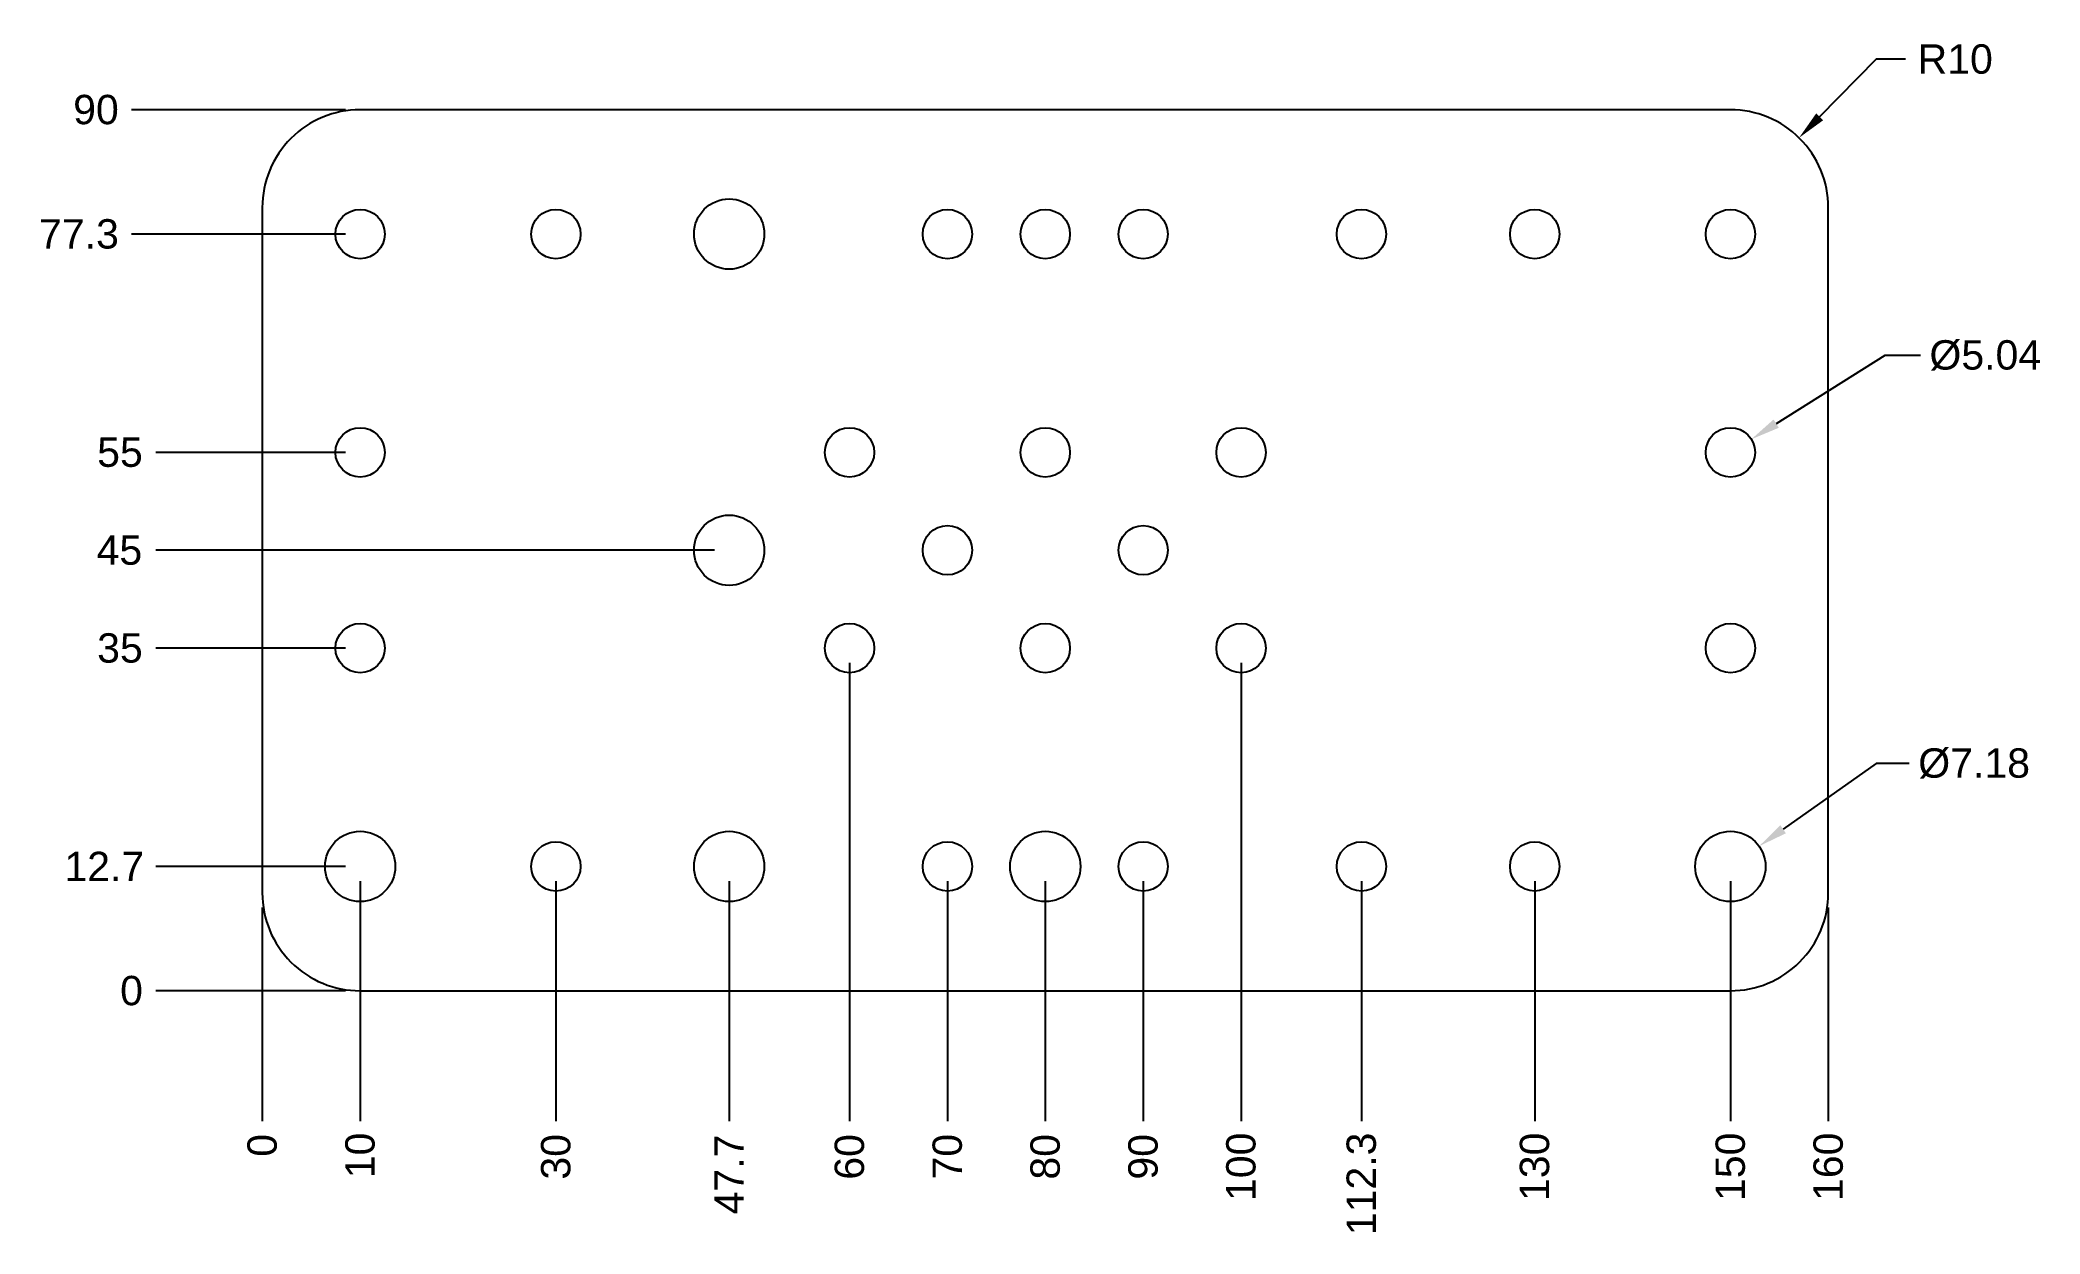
# Model space of a CAD drawing. Header units: millimetres. Extents: x -23 to 182, y -25 to 97.
import ezdxf

# ---------------------------------------------------------------- set-up
doc = ezdxf.new("R2010")
doc.units = ezdxf.units.MM
doc.layers.add('Dimensions', color=7, linetype='Continuous')
doc.layers.add('Parts', color=7, linetype='Continuous')
doc.styles.get("Standard").update_dxf_attribs({"font": 'arial.ttf'})
doc.dimstyles.new('Copy of Standard', dxfattribs={"dimtxt": 3, "dimasz": 3, "dimexe": 3, "dimexo": 1.5, "dimgap": 1.5, "dimtad": 0, "dimtoh": 1, "dimdsep": 46, "dimtxsty": 'Standard', "dimcen": 0, "dimadec": 0, "dimazin": 2, "dimtfac": 1, "dimtofl": 0, "dimtmove": 0, "dimatfit": 3, "dimfxl": 1, "dimtolj": 1, "dimtzin": 0, "dimarcsym": 0})

# ---------------------------------------------------------------- blocks, each defined once
blk = doc.blocks.new('*D1')
at = {"layer": 'Defpoints', "color": 0}
for p in [(0, 10), (0, 0), (0, -13.32)]:
    blk.add_point(p, dxfattribs=at)
at = {"layer": 'Dimensions', "color": 0, "lineweight": -2}
blk.add_line((0, 8.5), (0, -13.32), dxfattribs=at)
at = {"layer": 'Dimensions', "color": 0, "insert": (0, -15.79), "char_height": 3, "attachment_point": 5, "rotation": 90}
blk.add_mtext('\\A1;0', dxfattribs=at)
blk = doc.blocks.new('*D2')
at = {"layer": 'Defpoints', "color": 0}
for p in [(10, 12.7), (0, 0), (10, -13.32)]:
    blk.add_point(p, dxfattribs=at)
at = {"layer": 'Dimensions', "color": 0, "lineweight": -2}
blk.add_line((10, 11.2), (10, -13.32), dxfattribs=at)
at = {"layer": 'Dimensions', "color": 0, "insert": (10, -16.82), "char_height": 3, "attachment_point": 5, "rotation": 90}
blk.add_mtext('\\A1;10', dxfattribs=at)
blk = doc.blocks.new('*D3')
at = {"layer": 'Defpoints', "color": 0}
for p in [(30, 12.7), (0, 0), (30, -13.32)]:
    blk.add_point(p, dxfattribs=at)
at = {"layer": 'Dimensions', "color": 0, "lineweight": -2}
blk.add_line((30, 11.2), (30, -13.32), dxfattribs=at)
at = {"layer": 'Dimensions', "color": 0, "insert": (30, -16.96), "char_height": 3, "attachment_point": 5, "rotation": 90}
blk.add_mtext('\\A1;30', dxfattribs=at)
blk = doc.blocks.new('*D4')
at = {"layer": 'Defpoints', "color": 0}
for p in [(47.7, 12.7), (0, 0), (47.7, -13.32)]:
    blk.add_point(p, dxfattribs=at)
at = {"layer": 'Dimensions', "color": 0, "lineweight": -2}
blk.add_line((47.7, 11.2), (47.7, -13.32), dxfattribs=at)
at = {"layer": 'Dimensions', "color": 0, "insert": (47.7, -18.77), "char_height": 3, "attachment_point": 5, "rotation": 90}
blk.add_mtext('\\A1;47.7', dxfattribs=at)
blk = doc.blocks.new('*D5')
at = {"layer": 'Defpoints', "color": 0}
for p in [(60, 35), (0, 0), (60, -13.32)]:
    blk.add_point(p, dxfattribs=at)
at = {"layer": 'Dimensions', "color": 0, "lineweight": -2}
blk.add_line((60, 33.5), (60, -13.32), dxfattribs=at)
at = {"layer": 'Dimensions', "color": 0, "insert": (60, -16.97), "char_height": 3, "attachment_point": 5, "rotation": 90}
blk.add_mtext('\\A1;60', dxfattribs=at)
blk = doc.blocks.new('*D6')
at = {"layer": 'Defpoints', "color": 0}
for p in [(70, 12.7), (0, 0), (70, -13.32)]:
    blk.add_point(p, dxfattribs=at)
at = {"layer": 'Dimensions', "color": 0, "lineweight": -2}
blk.add_line((70, 11.2), (70, -13.32), dxfattribs=at)
at = {"layer": 'Dimensions', "color": 0, "insert": (70, -16.95), "char_height": 3, "attachment_point": 5, "rotation": 90}
blk.add_mtext('\\A1;70', dxfattribs=at)
blk = doc.blocks.new('*D7')
at = {"layer": 'Defpoints', "color": 0}
for p in [(80, 12.7), (0, 0), (80, -13.32)]:
    blk.add_point(p, dxfattribs=at)
at = {"layer": 'Dimensions', "color": 0, "lineweight": -2}
blk.add_line((80, 11.2), (80, -13.32), dxfattribs=at)
at = {"layer": 'Dimensions', "color": 0, "insert": (80, -16.96), "char_height": 3, "attachment_point": 5, "rotation": 90}
blk.add_mtext('\\A1;80', dxfattribs=at)
blk = doc.blocks.new('*D8')
at = {"layer": 'Defpoints', "color": 0}
for p in [(90, 12.7), (0, 0), (90, -13.32)]:
    blk.add_point(p, dxfattribs=at)
at = {"layer": 'Dimensions', "color": 0, "lineweight": -2}
blk.add_line((90, 11.2), (90, -13.32), dxfattribs=at)
at = {"layer": 'Dimensions', "color": 0, "insert": (90, -16.96), "char_height": 3, "attachment_point": 5, "rotation": 90}
blk.add_mtext('\\A1;90', dxfattribs=at)
blk = doc.blocks.new('*D9')
at = {"layer": 'Defpoints', "color": 0}
for p in [(112.3, 12.7), (0, 0), (112.3, -13.32)]:
    blk.add_point(p, dxfattribs=at)
at = {"layer": 'Dimensions', "color": 0, "lineweight": -2}
blk.add_line((112.3, 11.2), (112.3, -13.32), dxfattribs=at)
at = {"layer": 'Dimensions', "color": 0, "insert": (112.3, -19.73), "char_height": 3, "attachment_point": 5, "rotation": 90}
blk.add_mtext('\\A1;112.3', dxfattribs=at)
blk = doc.blocks.new('*D10')
at = {"layer": 'Defpoints', "color": 0}
for p in [(130, 12.7), (0, 0), (130, -13.32)]:
    blk.add_point(p, dxfattribs=at)
at = {"layer": 'Dimensions', "color": 0, "lineweight": -2}
blk.add_line((130, 11.2), (130, -13.32), dxfattribs=at)
at = {"layer": 'Dimensions', "color": 0, "insert": (130, -17.98), "char_height": 3, "attachment_point": 5, "rotation": 90}
blk.add_mtext('\\A1;130', dxfattribs=at)
blk = doc.blocks.new('*D11')
at = {"layer": 'Defpoints', "color": 0}
for p in [(150, 12.7), (0, 0), (150, -13.32)]:
    blk.add_point(p, dxfattribs=at)
at = {"layer": 'Dimensions', "color": 0, "lineweight": -2}
blk.add_line((150, 11.2), (150, -13.32), dxfattribs=at)
at = {"layer": 'Dimensions', "color": 0, "insert": (150, -17.98), "char_height": 3, "attachment_point": 5, "rotation": 90}
blk.add_mtext('\\A1;150', dxfattribs=at)
blk = doc.blocks.new('*D12')
at = {"layer": 'Defpoints', "color": 0}
for p in [(100, 35), (0, 0), (100, -13.32)]:
    blk.add_point(p, dxfattribs=at)
at = {"layer": 'Dimensions', "color": 0, "lineweight": -2}
blk.add_line((100, 33.5), (100, -13.32), dxfattribs=at)
at = {"layer": 'Dimensions', "color": 0, "insert": (100, -17.98), "char_height": 3, "attachment_point": 5, "rotation": 90}
blk.add_mtext('\\A1;100', dxfattribs=at)
blk = doc.blocks.new('*D13')
at = {"layer": 'Defpoints', "color": 0}
for p in [(160, 10), (0, 0), (160, -13.32)]:
    blk.add_point(p, dxfattribs=at)
at = {"layer": 'Dimensions', "color": 0, "lineweight": -2}
blk.add_line((160, 8.5), (160, -13.32), dxfattribs=at)
at = {"layer": 'Dimensions', "color": 0, "insert": (160, -17.98), "char_height": 3, "attachment_point": 5, "rotation": 90}
blk.add_mtext('\\A1;160', dxfattribs=at)
blk = doc.blocks.new('*D14')
at = {"layer": 'Defpoints', "color": 0}
for p in [(-13.35, 90), (10, 90), (0, 0)]:
    blk.add_point(p, dxfattribs=at)
at = {"layer": 'Dimensions', "color": 0, "lineweight": -2}
blk.add_line((8.5, 90), (-13.35, 90), dxfattribs=at)
at = {"layer": 'Dimensions', "color": 0, "insert": (-16.99, 90), "char_height": 3, "attachment_point": 5}
blk.add_mtext('\\A1;90', dxfattribs=at)
blk = doc.blocks.new('*D15')
at = {"layer": 'Defpoints', "color": 0}
for p in [(-13.35, 77.3), (10, 77.3), (0, 0)]:
    blk.add_point(p, dxfattribs=at)
at = {"layer": 'Dimensions', "color": 0, "lineweight": -2}
blk.add_line((8.5, 77.3), (-13.35, 77.3), dxfattribs=at)
at = {"layer": 'Dimensions', "color": 0, "insert": (-18.73, 77.3), "char_height": 3, "attachment_point": 5}
blk.add_mtext('\\A1;77.3', dxfattribs=at)
blk = doc.blocks.new('*D16')
at = {"layer": 'Defpoints', "color": 0}
for p in [(-10.89, 55), (10, 55), (0, 0)]:
    blk.add_point(p, dxfattribs=at)
at = {"layer": 'Dimensions', "color": 0, "lineweight": -2}
blk.add_line((8.5, 55), (-10.89, 55), dxfattribs=at)
at = {"layer": 'Dimensions', "color": 0, "insert": (-14.54, 55), "char_height": 3, "attachment_point": 5}
blk.add_mtext('\\A1;55', dxfattribs=at)
blk = doc.blocks.new('*D17')
at = {"layer": 'Defpoints', "color": 0}
for p in [(-10.89, 45), (47.7, 45), (0, 0)]:
    blk.add_point(p, dxfattribs=at)
at = {"layer": 'Dimensions', "color": 0, "lineweight": -2}
blk.add_line((46.2, 45), (-10.89, 45), dxfattribs=at)
at = {"layer": 'Dimensions', "color": 0, "insert": (-14.6, 45), "char_height": 3, "attachment_point": 5}
blk.add_mtext('\\A1;45', dxfattribs=at)
blk = doc.blocks.new('*D18')
at = {"layer": 'Defpoints', "color": 0}
for p in [(-10.89, 35), (10, 35), (0, 0)]:
    blk.add_point(p, dxfattribs=at)
at = {"layer": 'Dimensions', "color": 0, "lineweight": -2}
blk.add_line((8.5, 35), (-10.89, 35), dxfattribs=at)
at = {"layer": 'Dimensions', "color": 0, "insert": (-14.54, 35), "char_height": 3, "attachment_point": 5}
blk.add_mtext('\\A1;35', dxfattribs=at)
blk = doc.blocks.new('*D19')
at = {"layer": 'Defpoints', "color": 0}
for p in [(-10.89, 12.7), (10, 12.7), (0, 0)]:
    blk.add_point(p, dxfattribs=at)
at = {"layer": 'Dimensions', "color": 0, "lineweight": -2}
blk.add_line((8.5, 12.7), (-10.89, 12.7), dxfattribs=at)
at = {"layer": 'Dimensions', "color": 0, "insert": (-16.14, 12.7), "char_height": 3, "attachment_point": 5}
blk.add_mtext('\\A1;12.7', dxfattribs=at)
blk = doc.blocks.new('*D20')
at = {"layer": 'Defpoints', "color": 0}
for p in [(-10.89, 0), (0, 0), (10, 0)]:
    blk.add_point(p, dxfattribs=at)
at = {"layer": 'Dimensions', "color": 0, "lineweight": -2}
blk.add_line((8.5, 0), (-10.89, 0), dxfattribs=at)
at = {"layer": 'Dimensions', "color": 0, "insert": (-13.36, 0), "char_height": 3, "attachment_point": 5}
blk.add_mtext('\\A1;0', dxfattribs=at)
blk = doc.blocks.new('*D21')
at = {"layer": 'Defpoints', "color": 0}
for p in [(157.01, 87.13), (150, 80)]:
    blk.add_point(p, dxfattribs=at)
at = {"layer": 'Dimensions', "color": 0, "lineweight": -2}
for p, q in [((164.9, 95.16), (159.11, 89.27)), ((167.9, 95.16), (164.9, 95.16))]:
    blk.add_line(p, q, dxfattribs=at)
at = {"layer": 'Dimensions', "color": 0}
blk.add_solid([(158.76, 89.62), (159.47, 88.92), (157.01, 87.13)], dxfattribs=at)
at = {"layer": 'Dimensions', "color": 0, "insert": (172.97, 95.16), "char_height": 3, "attachment_point": 5}
blk.add_mtext('\\A1;R10', dxfattribs=at)
blk = doc.blocks.new('*D22')
at = {"layer": 'Defpoints', "color": 0}
for p in [(152.14, 56.34), (147.86, 53.66)]:
    blk.add_point(p, dxfattribs=at)
at = {"layer": 'Dimensions', "color": 0, "lineweight": -2}
for p, q in [((165.79, 64.9), (154.68, 57.93)), ((169.42, 64.9), (165.79, 64.9))]:
    blk.add_line(p, q, dxfattribs=at)
at = {"layer": 'Dimensions', "color": 0}
blk.add_solid([(154.41, 58.36), (154.94, 57.51), (152.14, 56.34)], dxfattribs=at)
at = {"layer": 'Dimensions', "color": 0, "insert": (176.04, 64.9), "char_height": 3, "attachment_point": 5}
blk.add_mtext('\\A1;%%c5.04', dxfattribs=at)
blk = doc.blocks.new('*D23')
at = {"layer": 'Defpoints', "color": 0}
for p in [(152.93, 14.77), (147.07, 10.63)]:
    blk.add_point(p, dxfattribs=at)
at = {"layer": 'Dimensions', "color": 0, "lineweight": -2}
for p, q in [((164.9, 23.21), (155.38, 16.5)), ((168.27, 23.21), (164.9, 23.21))]:
    blk.add_line(p, q, dxfattribs=at)
at = {"layer": 'Dimensions', "color": 0}
blk.add_solid([(155.1, 16.91), (155.67, 16.09), (152.93, 14.77)], dxfattribs=at)
at = {"layer": 'Dimensions', "color": 0, "insert": (174.9, 23.21), "char_height": 3, "attachment_point": 5}
blk.add_mtext('\\A1;%%c7.18', dxfattribs=at)

msp = doc.modelspace()

# ---------------------------------------------------------------- linework, layer by layer
at = {"layer": 'Parts'}
msp.add_lwpolyline([(150, 90), (10, 90, 0.4142136), (0, 80), (0, 10, 0.4142136), (10, 0), (150, 0, 0.4142136), (160, 10), (160, 80, 0.4142136)], format="xyb", close=True, dxfattribs=at)
for centre, radius in [((10, 77.3), 2.52), ((30, 77.3), 2.52), ((47.7, 77.3), 3.59), ((70, 77.3), 2.52), ((80, 77.3), 2.52), ((90, 77.3), 2.52), ((112.3, 77.3), 2.52), ((130, 77.3), 2.52), ((150, 77.3), 2.52), ((10, 55), 2.52), ((60, 55), 2.52), ((80, 55), 2.52), ((100, 55), 2.52), ((150, 55), 2.52), ((47.7, 45), 3.59), ((70, 45), 2.52), ((90, 45), 2.52), ((10, 35), 2.52), ((60, 35), 2.52), ((80, 35), 2.52), ((100, 35), 2.52), ((150, 35), 2.52), ((10, 12.7), 3.59), ((30, 12.7), 2.52), ((47.7, 12.7), 3.59), ((70, 12.7), 2.52), ((80, 12.7), 3.59), ((90, 12.7), 2.52), ((112.3, 12.7), 2.52), ((130, 12.7), 2.52), ((150, 12.7), 3.59)]:
    msp.add_circle(centre, radius, dxfattribs=at)

# ---------------------------------------------------------------- dimensions: what is measured, and where the dimension line sits
at = {"layer": 'Dimensions'}
dim = msp.add_radius_dim(center=(150, 80), mpoint=(157.01, 87.131), dimstyle='Copy of Standard', dxfattribs=at)
dim.commit()
dim.dimension.update_dxf_attribs({"geometry": '*D21', "text_midpoint": (172.972, 95.155), "dimtype": 132})
for feature_location, offset, dtype, picture, middle in [((10, 90), (-23.353, 0), 0, '*D14', (-16.994, 90)), ((10, 77.3), (-23.353, 0), 0, '*D15', (-18.734, 77.3)), ((10, 55), (-20.887, 0), 0, '*D16', (-14.544, 55)), ((47.7, 45), (-58.587, 0), 0, '*D17', (-14.604, 45)), ((10, 35), (-20.887, 0), 0, '*D18', (-14.542, 35)), ((60, 35), (0, -48.318), 1, '*D5', (60, -16.967)), ((100, 35), (0, -48.318), 1, '*D12', (100, -17.981)), ((10, 12.7), (-20.887, 0), 0, '*D19', (-16.137, 12.7)), ((10, 12.7), (0, -26.018), 1, '*D2', (10, -16.817)), ((30, 12.7), (0, -26.018), 1, '*D3', (30, -16.957)), ((47.7, 12.7), (0, -26.018), 1, '*D4', (47.7, -18.769)), ((70, 12.7), (0, -26.018), 1, '*D6', (70, -16.946)), ((80, 12.7), (0, -26.018), 1, '*D7', (80, -16.96)), ((90, 12.7), (0, -26.018), 1, '*D8', (90, -16.958)), ((112.3, 12.7), (0, -26.018), 1, '*D9', (112.3, -19.733)), ((130, 12.7), (0, -26.018), 1, '*D10', (130, -17.981)), ((150, 12.7), (0, -26.018), 1, '*D11', (150, -17.981)), ((0, 10), (0, -23.317975363), 1, '*D1', (0, -15.794475363)), ((160, 10), (0, -23.318), 1, '*D13', (160, -17.981)), ((10, 0), (-20.886933472, 0), 0, '*D20', (-13.363433472, 0))]:
    dim = msp.add_ordinate_dim(feature_location=feature_location, offset=offset, dtype=dtype, origin=(0, 0), dimstyle='Copy of Standard', dxfattribs=at)
    dim.commit()
    dim.dimension.update_dxf_attribs({"geometry": picture, "text_midpoint": middle})
for p1, p2, picture, middle in [((147.865, 53.662), (152.135, 56.338), '*D22', (176.044, 64.899)), ((147.067, 10.63), (152.933, 14.77), '*D23', (174.898, 23.213))]:
    dim = msp.add_diameter_dim_2p(p1=p1, p2=p2, dimstyle='Copy of Standard', dxfattribs=at)
    dim.commit()
    dim.dimension.update_dxf_attribs({"geometry": picture, "text_midpoint": middle, "dimtype": 131})

doc.saveas('drawing.dxf')
